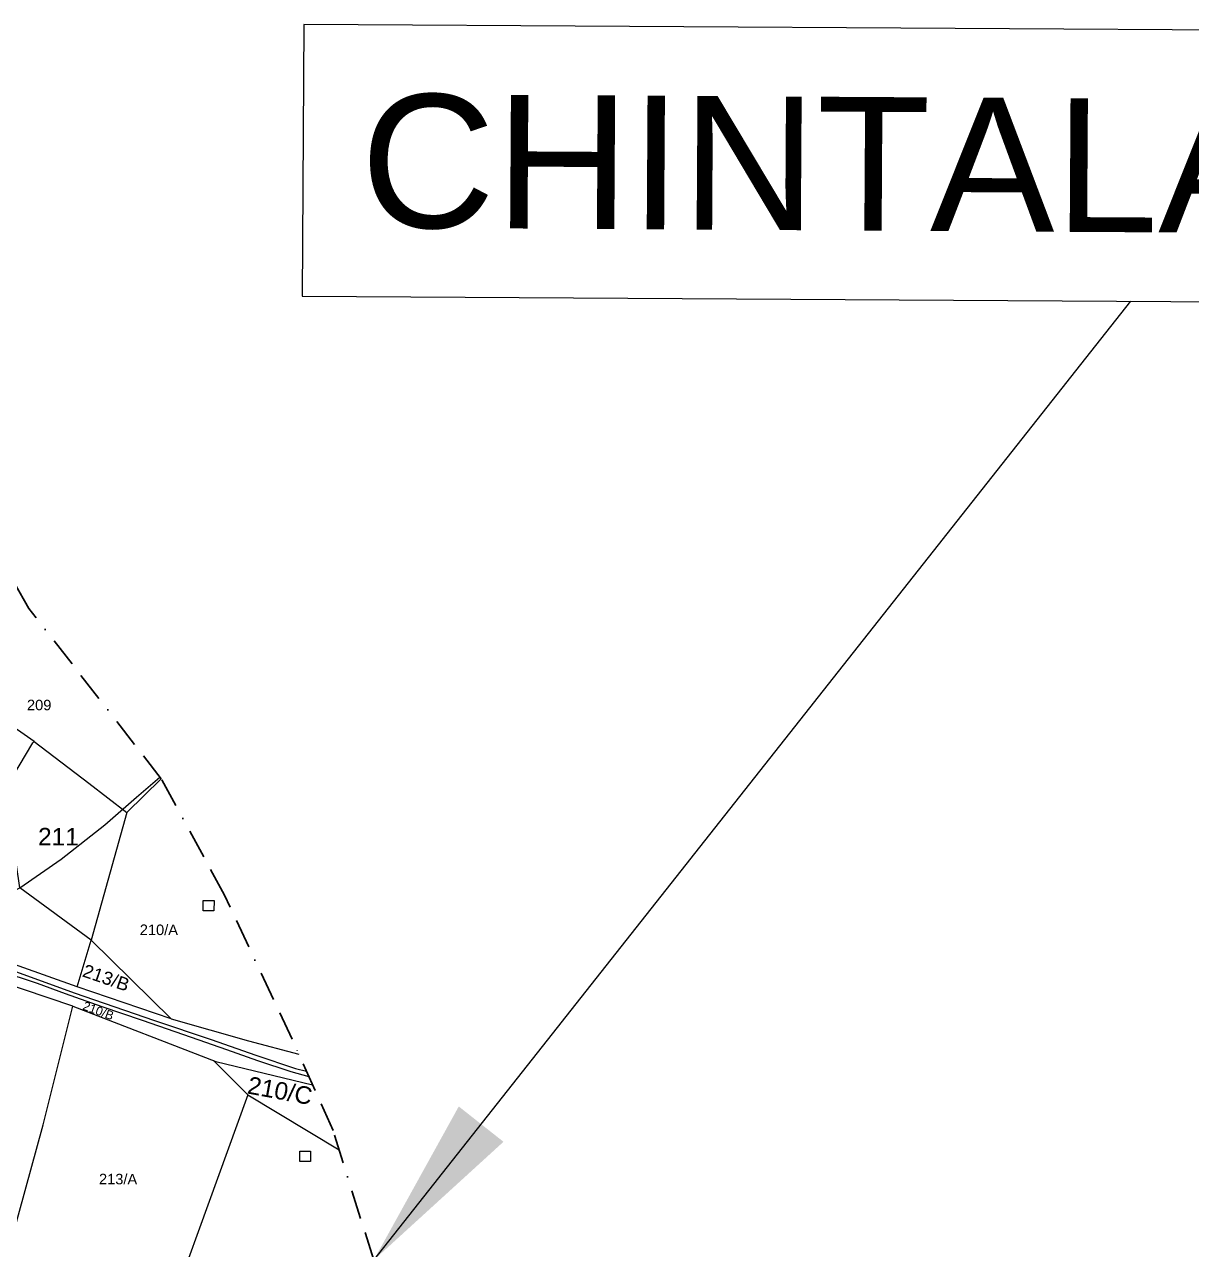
# Model space of a CAD drawing. Header units: inches. Extents: x 304037 to 460575, y 1453943 to 1639883.
# Drawn here: x 338503 to 339850, y 1600364 to 1601777 of the extents above; entities that cross this region are included whole.
import ezdxf

# ---------------------------------------------------------------- set-up
doc = ezdxf.new("R2010")
doc.units = ezdxf.units.IN
doc.header["$MEASUREMENT"] = 0
doc.linetypes.add('ACAD_ISO02W100', pattern=[15, 12, -3])
doc.linetypes.add('BORDER', pattern=[1.75, 0.5, -0.25, 0.5, -0.25, 0, -0.25])
for name, color, linetype in [('CARTTRACK', 30, 'ACAD_ISO02W100'), ('SQUAREWELL', 5, 'Continuous'), ('SURVEY_BND', 7, 'Continuous'), ('SURVEY_NO', 7, 'Continuous')]:
    doc.layers.add(name, color=color, linetype=linetype)
doc.layers.add('ROAD', color=1, linetype='Continuous', lineweight=25)
doc.layers.add('VILL_BOUNDARY', color=6, linetype='BORDER', lineweight=30)
doc.styles.get("Standard").update_dxf_attribs({"font": 'arial.ttf'})
doc.dimstyles.new('30M', dxfattribs={"dimtxt": 0.18, "dimasz": 200, "dimexe": 0.18, "dimexo": 0.0625, "dimgap": 0.09, "dimtad": 0, "dimtih": 1, "dimtoh": 1, "dimdec": 4, "dimzin": 0, "dimdsep": 46, "dimtxsty": 'Standard', "dimcen": 0.09, "dimadec": 0, "dimazin": 0, "dimtfac": 1, "dimtdec": 4, "dimtofl": 0, "dimtmove": 0, "dimatfit": 3, "dimfxl": 0, "dimtolj": 1, "dimtzin": 0, "dimarcsym": 0})

# ---------------------------------------------------------------- blocks, each defined once
blk = doc.blocks.new('CHINTALAMAKURU')
at = {"layer": 'CARTTRACK', "linetype": 'ByBlock'}
blk.add_lwpolyline([(149.7, 13.25), (153.71, 19.22), (155.96, 21.32), (161.04, 23.84), (168.14, 28.8), (175.63, 34.74), (181.02, 39.5), (185.02, 43)], dxfattribs=at)
at = {"layer": 'ROAD', "linetype": 'ByBlock'}
for points in [[(158.03, 10.35), (170.47, 5.9), (184.27, 1.17), (194.03, -2.02), (201.74, -4.7), (208.57, -6.96), (210.43, -7.41)], [(210.88, -8.39), (207.79, -7.55), (202.06, -5.64), (196.71, -3.79), (190.63, -1.73), (182.22, 1.2), (175.27, 3.48), (168.95, 5.71), (164.17, 7.44), (157.69, 9.51)]]:
    blk.add_lwpolyline(points, dxfattribs=at)
at = {"layer": 'SQUAREWELL', "linetype": 'ByBlock'}
for points in [[(192.56, 21.85), (194.42, 21.85), (194.42, 20.05), (192.56, 20.05)], [(209.36, -21.15), (211.21, -21.15), (211.21, -22.94), (209.36, -22.94)]]:
    blk.add_lwpolyline(points, close=True, dxfattribs=at)
at = {"layer": 'SURVEY_BND', "linetype": 'ByBlock'}
for points in [[(133.64, 50.34), (144.26, 47.44), (158.49, 40.86), (163.2, 48.77), (163.41, 49.01), (146.75, 60.51), (151.33, 71.68)], [(163.39, 49.02), (172.84, 41.91), (179.4, 36.9), (185.27, 42.67)], [(179.4, 36.9), (173.35, 14.94), (161.04, 23.84), (158.49, 40.86)], [(141.81, 17.12), (123.4, -41.08), (129.62, -42.14), (147.13, -47.92), (156.03, -50.71), (165.22, -16.81), (170.27, 3.58), (140.64, 13.43)], [(171, 6.9), (141.81, 17.12)], [(187.15, 1.49), (171, 6.9), (173.35, 14.94)], [(173.35, 14.94), (187.15, 1.49), (200.43, -2.23), (209.1, -4.49)], [(170.27, 3.58), (194.86, -5.8), (211.49, -9.73)], [(194.44, -5.64), (200.4, -11.51), (216.11, -20.87)], [(200.4, -11.51), (181.9, -63.25), (208.03, -77.05), (216.91, -81.9), (229.92, -89.31)]]:
    blk.add_lwpolyline(points, dxfattribs=at)
at = {"layer": 'VILL_BOUNDARY', "ltscale": 10}
blk.add_lwpolyline([(222.13, -39.81), (215.05, -17.55), (207.93, -1.91), (196.23, 22.77), (185.27, 42.67), (162.41, 71.86), (158, 79.58)], dxfattribs=at)
at = {"layer": 'SURVEY_NO', "linetype": 'ByBlock'}
for s, height, p in [('209', 1.8, (162.14, 54.38)), ('211', 3, (164.15, 31.18)), ('210/A', 1.8, (181.69, 15.86)), ('213/A', 1.8, (174.87, -26.98))]:
    blk.add_text(s, height=height, dxfattribs=at).set_placement(p)
for s, height, rotation, p in [('213/B', 2.25, 341.2943, (171.7, 8.74)), ('210/B', 1.5, 339.8038, (171.81, 3.06)), ('210/C', 3, 349.8572, (200.14, -11.26))]:
    blk.add_text(s, height=height, rotation=rotation, dxfattribs=at).set_placement(p)

msp = doc.modelspace()

# ---------------------------------------------------------------- linework, layer by layer
at = {"layer": 'SQUAREWELL'}
msp.add_lwpolyline([(338823.7, 1601463.6), (341078.9, 1601449.9), (341080.8, 1601763.3), (338825.7, 1601777.1)], close=True, dxfattribs=at)

# ---------------------------------------------------------------- block references
at = {"layer": 'SURVEY_BND', "linetype": 'ByBlock', "xscale": 6.717149151391893, "yscale": 6.717149151321792, "zscale": 6.717149151394595, "rotation": 359.7481555107381}
msp.add_blockref('CHINTALAMAKURU', (337415.4, 1600625.6), dxfattribs=at)

# ---------------------------------------------------------------- texts
at = {"layer": 'SQUAREWELL', "color": 1, "linetype": 'ByBlock'}
msp.add_text('CHINTALATMAKURU', height=154.112, rotation=359.6509, dxfattribs=at).set_placement((338890.6, 1601542.9))

# ---------------------------------------------------------------- leaders
msp.add_leader([(338906.3, 1600351.6), (339779.9, 1601457.8)], dimstyle='30M', override={"dimgap": 0.09, "dimtad": 0})

doc.saveas('drawing.dxf')
